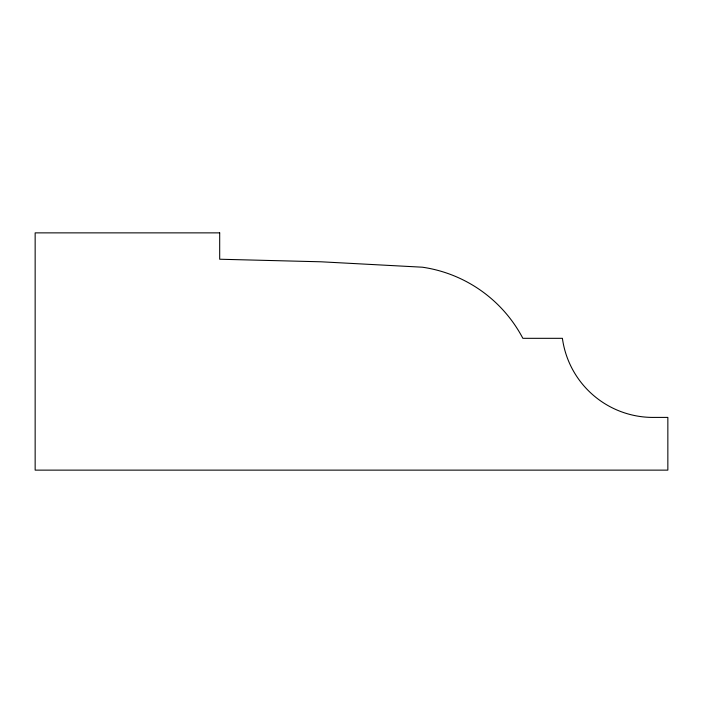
<?xml version="1.0" encoding="UTF-8"?>
<svg xmlns="http://www.w3.org/2000/svg" width="703" height="703" viewBox="0 0 703 703"><rect width="100%" height="100%" fill="white"/><g stroke="black" fill="none" stroke-linecap="round" stroke-linejoin="round"><path stroke-width="1.05" d="M219.688 232.869L35.15 232.869L35.15 470.131L667.85 470.131L667.85 417.406L654.669 417.406A91.46 91.46 0 0 1 562.4 338.319L522.856 338.319A135.521 135.521 0 0 0 422.38 267.202L321.095 261.797L219.688 259.231L219.688 232.869"/></g></svg>
